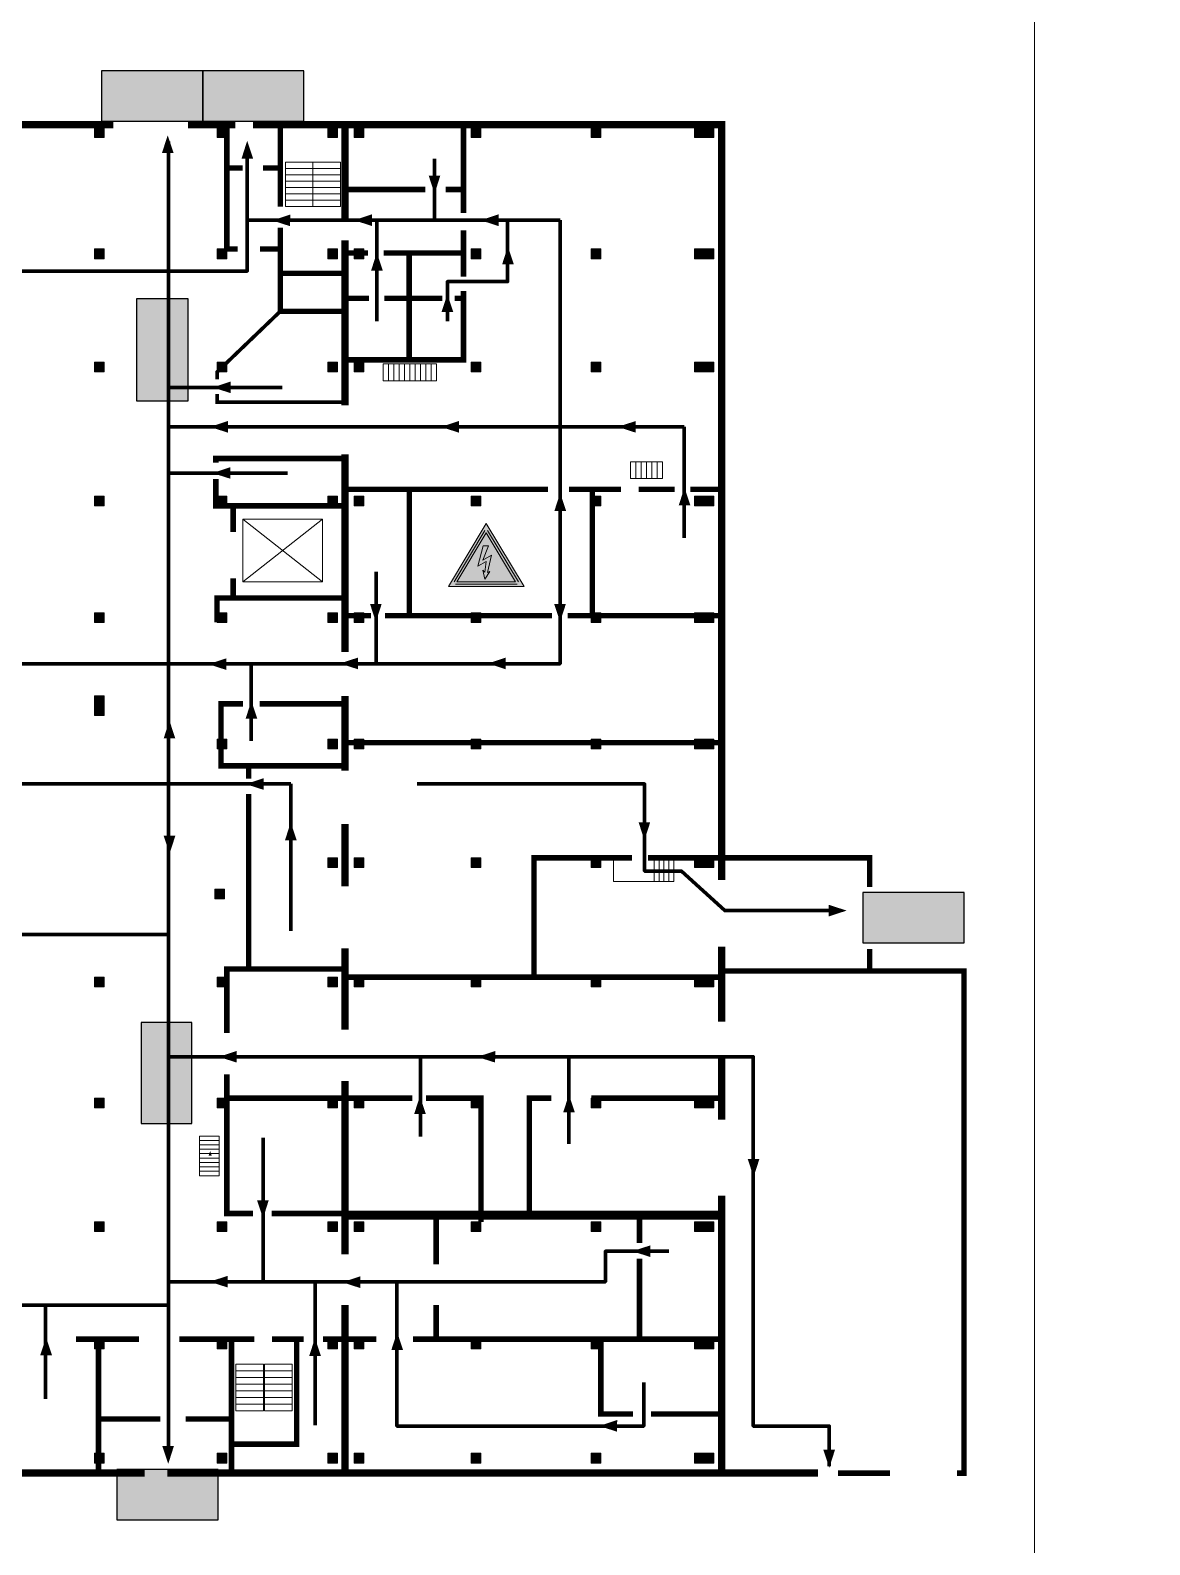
# Model space of a CAD drawing. Header units: millimetres. Extents: x 13810 to 67229, y 12374 to 21950.
# Drawn here: x 27149.5 to 27291.2, y 14671.3 to 14863 of the extents above; entities that cross this region are included whole.
import ezdxf

# ---------------------------------------------------------------- set-up
doc = ezdxf.new("R2010")
doc.units = ezdxf.units.MM
doc.layers.add('План_Штампы', color=7, linetype='Continuous')

# ---------------------------------------------------------------- blocks, each defined once
blk = doc.blocks.new('A$C7B4425F7')
at = {"true_color": 0xffffff}
blk.add_hatch(color=7, dxfattribs=at).paths.add_polyline_path([(0, 0), (-16, 0), (-16, -8), (0, -8)])
h = blk.add_hatch(color=126)
h.paths.add_polyline_path([(-0.2, -0.2), (-15.8, -0.2), (-15.8, -7.8), (-0.2, -7.8)])
h.paths.add_polyline_path([(-11.76, -2.03), (-11.76, -3.66), (-11.17, -3.66, -0.568275), (-11.17, -6.18), (-12.58, -6.18), (-12.58, -2.03)], flags=16)
h.paths.add_polyline_path([(-13.33, -4.12, -0.495768), (-13.59, -6.18), (-15.03, -6.18), (-15.03, -2.03), (-13.59, -2.03, -0.487973)], flags=16)
h.paths.add_polyline_path([(-10.25, -2.03), (-9.48, -2.03), (-9.48, -6.18), (-10.25, -6.18)], flags=16)
h.paths.add_polyline_path([(-13.84, -3.69), (-14.24, -3.69), (-14.24, -3.03), (-13.9, -3.03, -0.692621)], flags=0)
h.paths.add_polyline_path([(-9.15, -2.03), (-8.4, -2.03), (-8.04, -3.07), (-7.68, -2.03), (-6.93, -2.03), (-7.64, -4.1), (-6.93, -6.18), (-7.68, -6.18), (-8.04, -5.14), (-8.4, -6.18), (-9.15, -6.18), (-8.44, -4.1)], flags=16)
h.paths.add_polyline_path([(-11.76, -4.46), (-11.42, -4.46, -0.692621), (-11.36, -5.12), (-11.76, -5.12)], flags=0)
h.paths.add_polyline_path([(-13.9, -5.2), (-14.24, -5.2), (-14.24, -4.55), (-13.84, -4.55, -0.708038)], flags=0)
edge = h.paths.add_edge_path(flags=16)
edge.add_ellipse((-5.51, -4.08), major_axis=(0, 2.05), ratio=0.586184, start_angle=0, end_angle=360)
edge = h.paths.add_edge_path(flags=0)
edge.add_ellipse((-5.51, -4.08), major_axis=(0, 1.14), ratio=0.454828, start_angle=0, end_angle=360)
h.paths.add_polyline_path([(-4.13, -4.96, 0.377264), (-3.48, -4.52, 0.0555), (-3.16, -2.03), (-1.66, -2.03), (-1.66, -4.96), (-0.96, -4.96), (-0.96, -7.01), (-1.75, -7.01), (-1.75, -6.18), (-3.3, -6.18), (-3.3, -7.02), (-4.13, -7.02)], flags=16)
h.paths.add_polyline_path([(-2.73, -2.91), (-2.28, -2.91), (-2.28, -4.96), (-3.05, -4.96, 0.079136)], flags=0)
at = {"color": 126}
blk.add_lwpolyline([(-16, -8), (0, -8), (0, 0), (-16, 0)], close=True, dxfattribs=at)
blk = doc.blocks.new('A$C32E8229D')
at = {"true_color": 0xffffff}
blk.add_hatch(color=7, dxfattribs=at).paths.add_polyline_path([(0, 0), (0, -8), (16, -8), (16, 0)])
h = blk.add_hatch(color=126)
h.paths.add_polyline_path([(0.2, -0.2), (15.8, -0.2), (15.8, -7.8), (0.2, -7.8)])
h.paths.add_polyline_path([(13.49, -2.05), (12.08, -2.05), (11.37, -2.63, 0.162397), (11.29, -2.84), (11.29, -3.63), (10.35, -3.63), (10.35, -4.05), (11.68, -4.05), (11.68, -3.48), (12.26, -4.28), (11.29, -5.1), (11.29, -6.78), (11.85, -6.78), (11.85, -5.44), (12.8, -4.64), (12.8, -5.94), (14.46, -5.94), (14.46, -5.39), (13.45, -5.39), (13.45, -3.97), (12.46, -2.59), (13.15, -2.59), (13.69, -3.34), (14.18, -3)], flags=16)
h.paths.add_polyline_path([(10.74, -1.82, 1), (11.8, -1.82, 1)], flags=16)
h.paths.add_polyline_path([(9.39, -3.59), (5.99, -3.59), (6.56, -3.03), (5.91, -3.03), (5.1, -3.83), (5.91, -4.64), (6.56, -4.64), (5.99, -4.09), (9.39, -4.09)], flags=16)
h.paths.add_polyline_path([(4.29, -1.08), (1.72, -1.08), (1.72, -6.6), (4.29, -6.6)], flags=16)
at = {"color": 126}
blk.add_lwpolyline([(16, -8), (0, -8), (0, 0), (16, 0)], close=True, dxfattribs=at)
blk = doc.blocks.new('A$C3E6D3DDE')
at = {"lineweight": 5}
h = blk.add_hatch(color=40, dxfattribs=at)
h.paths.add_polyline_path([(24.1, 1.45), (16.46, -11.35), (31.74, -11.35)])
h.paths.add_polyline_path([(24.09, -0.46), (30.03, -10.41), (18.14, -10.41)], flags=16)
h.paths.add_polyline_path([(24.54, -3.08), (23.41, -6.02), (25.13, -5.01), (24.33, -8.5), (24.82, -8.27), (23.79, -9.86), (23.4, -8.04), (23.8, -8.43), (24.04, -6.29), (22.39, -7.25), (23.44, -3.08)], flags=0)
h = blk.add_hatch(color=256, dxfattribs=at)
h.paths.add_polyline_path([(24.37, 0.03, 0.567511), (23.82, 0.03), (17.59, -10.4, 0.582454), (17.86, -10.88), (30.32, -10.88, 0.582149), (30.6, -10.4)])
h.paths.add_polyline_path([(24.09, -0.46), (18.14, -10.41), (30.03, -10.41)], flags=16)
h.paths.add_polyline_path([(24.54, -3.08), (23.41, -6.02), (25.13, -5.01), (24.33, -8.5), (24.82, -8.27), (23.79, -9.86), (23.4, -8.04), (23.8, -8.43), (24.04, -6.29), (22.39, -7.25), (23.44, -3.08)], flags=0)
h = blk.add_hatch(color=40, dxfattribs=at)
h.paths.add_polyline_path([(24.09, -0.46), (18.14, -10.41), (30.03, -10.41)])
h.paths.add_polyline_path([(24.82, -8.27), (23.79, -9.86), (23.4, -8.04), (23.8, -8.43), (24.04, -6.29), (22.39, -7.25), (23.44, -3.08), (24.54, -3.08), (23.41, -6.02), (25.13, -5.01), (24.33, -8.5)], flags=16)
at = {"color": 40, "lineweight": 5}
for p, q in [((16.46, -11.35), (24.1, 1.45)), ((24.1, 1.45), (31.74, -11.35))]:
    blk.add_line(p, q, dxfattribs=at)
at = {"lineweight": 5}
for p, q in [((17.59, -10.4), (23.82, 0.03)), ((24.37, 0.03), (30.6, -10.4)), ((18.14, -10.41), (24.09, -0.46)), ((24.09, -0.46), (30.03, -10.41)), ((23.44, -3.08), (22.39, -7.25)), ((23.41, -6.02), (24.54, -3.08)), ((25.13, -5.01), (23.41, -6.02)), ((24.54, -3.08), (23.44, -3.08)), ((24.33, -8.5), (25.13, -5.01)), ((22.39, -7.25), (24.04, -6.29)), ((23.8, -8.43), (23.4, -8.04)), ((23.4, -8.04), (23.79, -9.86)), ((23.79, -9.86), (24.82, -8.27)), ((24.04, -6.29), (23.8, -8.43)), ((24.82, -8.27), (24.33, -8.5)), ((17.86, -10.88), (30.32, -10.88)), ((18.14, -10.41), (30.03, -10.41))]:
    blk.add_line(p, q, dxfattribs=at)
at = {"color": 50, "lineweight": 5}
blk.add_line((31.74, -11.35), (16.46, -11.35), dxfattribs=at)

msp = doc.modelspace()

# ---------------------------------------------------------------- hatches: boundary and pattern name
at = {"lineweight": 0}
h = msp.add_hatch(color=256, dxfattribs=at)
h.dxf.hatch_style = 1
h.paths.add_polyline_path([(27158.88, 14849.43), (27158.88, 14850.66), (27157.66, 14850.66), (27157.66, 14849.43)])
h = msp.add_hatch(color=256, dxfattribs=at)
h.dxf.hatch_style = 1
h.paths.add_polyline_path([(27174.39, 14849.43), (27174.39, 14850.66), (27173.16, 14850.66), (27173.16, 14849.43)])
h = msp.add_hatch(color=256, dxfattribs=at)
h.dxf.hatch_style = 1
h.paths.add_polyline_path([(27188.4, 14849.43), (27188.4, 14850.66), (27187.18, 14850.66), (27187.18, 14849.43)])
h = msp.add_hatch(color=256, dxfattribs=at)
h.dxf.hatch_style = 1
h.paths.add_polyline_path([(27191.73, 14849.43), (27191.73, 14850.66), (27190.51, 14850.66), (27190.51, 14849.43)])
h = msp.add_hatch(color=256, dxfattribs=at)
h.dxf.hatch_style = 1
h.paths.add_polyline_path([(27206.54, 14849.43), (27206.54, 14850.66), (27205.32, 14850.66), (27205.32, 14849.43)])
h = msp.add_hatch(color=256, dxfattribs=at)
h.dxf.hatch_style = 1
h.paths.add_polyline_path([(27221.72, 14849.43), (27221.72, 14850.66), (27220.5, 14850.66), (27220.5, 14849.43)])
h = msp.add_hatch(color=256, dxfattribs=at)
h.dxf.hatch_style = 1
h.paths.add_polyline_path([(27234.79, 14849.43), (27234.79, 14850.66), (27233.57, 14850.66), (27233.57, 14849.43)])
h = msp.add_hatch(color=256, dxfattribs=at)
h.dxf.hatch_style = 1
h.paths.add_polyline_path([(27236.01, 14849.43), (27236.01, 14850.66), (27234.79, 14850.66), (27234.79, 14849.43)])
h = msp.add_hatch(color=256, dxfattribs=at)
h.dxf.hatch_style = 1
h.paths.add_polyline_path([(27158.88, 14834.1), (27158.88, 14835.33), (27157.66, 14835.33), (27157.66, 14834.1)])
h = msp.add_hatch(color=256, dxfattribs=at)
h.dxf.hatch_style = 1
h.paths.add_polyline_path([(27174.39, 14834.1), (27174.39, 14835.33), (27173.16, 14835.33), (27173.16, 14834.1)])
h = msp.add_hatch(color=256, dxfattribs=at)
h.dxf.hatch_style = 1
h.paths.add_polyline_path([(27188.4, 14834.1), (27188.4, 14835.33), (27187.18, 14835.33), (27187.18, 14834.1)])
h = msp.add_hatch(color=256, dxfattribs=at)
h.dxf.hatch_style = 1
h.paths.add_polyline_path([(27191.73, 14834.1), (27191.73, 14835.33), (27190.51, 14835.33), (27190.51, 14834.1)])
h = msp.add_hatch(color=256, dxfattribs=at)
h.dxf.hatch_style = 1
h.paths.add_polyline_path([(27206.54, 14834.1), (27206.54, 14835.33), (27205.32, 14835.33), (27205.32, 14834.1)])
h = msp.add_hatch(color=256, dxfattribs=at)
h.dxf.hatch_style = 1
h.paths.add_polyline_path([(27221.72, 14834.1), (27221.72, 14835.33), (27220.5, 14835.33), (27220.5, 14834.1)])
h = msp.add_hatch(color=256, dxfattribs=at)
h.dxf.hatch_style = 1
h.paths.add_polyline_path([(27234.79, 14834.1), (27234.79, 14835.33), (27233.57, 14835.33), (27233.57, 14834.1)])
h = msp.add_hatch(color=256, dxfattribs=at)
h.dxf.hatch_style = 1
h.paths.add_polyline_path([(27236.01, 14834.1), (27236.01, 14835.33), (27234.79, 14835.33), (27234.79, 14834.1)])
h = msp.add_hatch(color=256, dxfattribs=at)
h.dxf.hatch_style = 1
h.paths.add_polyline_path([(27158.88, 14819.76), (27158.88, 14820.99), (27157.66, 14820.99), (27157.66, 14819.76)])
h = msp.add_hatch(color=256, dxfattribs=at)
h.dxf.hatch_style = 1
h.paths.add_polyline_path([(27174.39, 14819.76), (27174.39, 14820.99), (27173.16, 14820.99), (27173.16, 14819.76)])
h = msp.add_hatch(color=256, dxfattribs=at)
h.dxf.hatch_style = 1
h.paths.add_polyline_path([(27188.4, 14819.76), (27188.4, 14820.99), (27187.18, 14820.99), (27187.18, 14819.76)])
h = msp.add_hatch(color=256, dxfattribs=at)
h.dxf.hatch_style = 1
h.paths.add_polyline_path([(27191.73, 14819.76), (27191.73, 14820.99), (27190.51, 14820.99), (27190.51, 14819.76)])
h = msp.add_hatch(color=256, dxfattribs=at)
h.dxf.hatch_style = 1
h.paths.add_polyline_path([(27206.54, 14819.76), (27206.54, 14820.99), (27205.32, 14820.99), (27205.32, 14819.76)])
h = msp.add_hatch(color=256, dxfattribs=at)
h.dxf.hatch_style = 1
h.paths.add_polyline_path([(27221.72, 14819.76), (27221.72, 14820.99), (27220.5, 14820.99), (27220.5, 14819.76)])
h = msp.add_hatch(color=256, dxfattribs=at)
h.dxf.hatch_style = 1
h.paths.add_polyline_path([(27234.79, 14819.76), (27234.79, 14820.99), (27233.57, 14820.99), (27233.57, 14819.76)])
h = msp.add_hatch(color=256, dxfattribs=at)
h.dxf.hatch_style = 1
h.paths.add_polyline_path([(27236.01, 14819.76), (27236.01, 14820.99), (27234.79, 14820.99), (27234.79, 14819.76)])
h = msp.add_hatch(color=256, dxfattribs=at)
h.dxf.hatch_style = 1
h.paths.add_polyline_path([(27158.88, 14802.81), (27158.88, 14804.05), (27157.66, 14804.05), (27157.66, 14802.81)])
h = msp.add_hatch(color=256, dxfattribs=at)
h.dxf.hatch_style = 1
h.paths.add_polyline_path([(27174.39, 14802.81), (27174.39, 14804.05), (27173.16, 14804.05), (27173.16, 14802.81)])
h = msp.add_hatch(color=256, dxfattribs=at)
h.dxf.hatch_style = 1
h.paths.add_polyline_path([(27188.4, 14802.81), (27188.4, 14804.05), (27187.18, 14804.05), (27187.18, 14802.81)])
h = msp.add_hatch(color=256, dxfattribs=at)
h.dxf.hatch_style = 1
h.paths.add_polyline_path([(27191.73, 14802.81), (27191.73, 14804.05), (27190.51, 14804.05), (27190.51, 14802.81)])
h = msp.add_hatch(color=256, dxfattribs=at)
h.dxf.hatch_style = 1
h.paths.add_polyline_path([(27206.54, 14802.81), (27206.54, 14804.05), (27205.32, 14804.05), (27205.32, 14802.81)])
h = msp.add_hatch(color=256, dxfattribs=at)
h.dxf.hatch_style = 1
h.paths.add_polyline_path([(27221.72, 14802.81), (27221.72, 14804.05), (27220.5, 14804.05), (27220.5, 14802.81)])
h = msp.add_hatch(color=256, dxfattribs=at)
h.dxf.hatch_style = 1
h.paths.add_polyline_path([(27234.79, 14802.81), (27234.79, 14804.05), (27233.57, 14804.05), (27233.57, 14802.81)])
h = msp.add_hatch(color=256, dxfattribs=at)
h.dxf.hatch_style = 1
h.paths.add_polyline_path([(27236.01, 14802.81), (27236.01, 14804.05), (27234.79, 14804.05), (27234.79, 14802.81)])
h = msp.add_hatch(color=256, dxfattribs=at)
h.dxf.hatch_style = 1
h.paths.add_polyline_path([(27158.88, 14788.06), (27158.88, 14789.29), (27157.66, 14789.29), (27157.66, 14788.06)])
h = msp.add_hatch(color=256, dxfattribs=at)
h.dxf.hatch_style = 1
h.paths.add_polyline_path([(27174.39, 14788.06), (27174.39, 14789.29), (27173.16, 14789.29), (27173.16, 14788.06)])
h = msp.add_hatch(color=256, dxfattribs=at)
h.dxf.hatch_style = 1
h.paths.add_polyline_path([(27188.4, 14788.06), (27188.4, 14789.29), (27187.18, 14789.29), (27187.18, 14788.06)])
h = msp.add_hatch(color=256, dxfattribs=at)
h.dxf.hatch_style = 1
h.paths.add_polyline_path([(27191.73, 14788.06), (27191.73, 14789.29), (27190.51, 14789.29), (27190.51, 14788.06)])
h = msp.add_hatch(color=256, dxfattribs=at)
h.dxf.hatch_style = 1
h.paths.add_polyline_path([(27206.54, 14788.06), (27206.54, 14789.29), (27205.32, 14789.29), (27205.32, 14788.06)])
h = msp.add_hatch(color=256, dxfattribs=at)
h.dxf.hatch_style = 1
h.paths.add_polyline_path([(27221.72, 14788.06), (27221.72, 14789.29), (27220.5, 14789.29), (27220.5, 14788.06)])
h = msp.add_hatch(color=256, dxfattribs=at)
h.dxf.hatch_style = 1
h.paths.add_polyline_path([(27234.79, 14788.06), (27234.79, 14789.29), (27233.57, 14789.29), (27233.57, 14788.06)])
h = msp.add_hatch(color=256, dxfattribs=at)
h.dxf.hatch_style = 1
h.paths.add_polyline_path([(27236.01, 14788.06), (27236.01, 14789.29), (27234.79, 14789.29), (27234.79, 14788.06)])
h = msp.add_hatch(color=256, dxfattribs=at)
h.dxf.hatch_style = 1
h.paths.add_polyline_path([(27158.88, 14777.52), (27158.88, 14778.75), (27157.66, 14778.75), (27157.66, 14777.52)])
h = msp.add_hatch(color=256, dxfattribs=at)
h.dxf.hatch_style = 1
h.paths.add_polyline_path([(27158.88, 14776.28), (27158.88, 14777.52), (27157.66, 14777.52), (27157.66, 14776.28)])
h = msp.add_hatch(color=256, dxfattribs=at)
h.dxf.hatch_style = 1
h.paths.add_polyline_path([(27174.39, 14772.06), (27174.39, 14773.29), (27173.16, 14773.29), (27173.16, 14772.06)])
h = msp.add_hatch(color=256, dxfattribs=at)
h.dxf.hatch_style = 1
h.paths.add_polyline_path([(27188.4, 14772.06), (27188.4, 14773.29), (27187.18, 14773.29), (27187.18, 14772.06)])
h = msp.add_hatch(color=256, dxfattribs=at)
h.dxf.hatch_style = 1
h.paths.add_polyline_path([(27191.73, 14772.06), (27191.73, 14773.29), (27190.51, 14773.29), (27190.51, 14772.06)])
h = msp.add_hatch(color=256, dxfattribs=at)
h.dxf.hatch_style = 1
h.paths.add_polyline_path([(27206.54, 14772.06), (27206.54, 14773.29), (27205.32, 14773.29), (27205.32, 14772.06)])
h = msp.add_hatch(color=256, dxfattribs=at)
h.dxf.hatch_style = 1
h.paths.add_polyline_path([(27221.72, 14772.06), (27221.72, 14773.29), (27220.5, 14773.29), (27220.5, 14772.06)])
h = msp.add_hatch(color=256, dxfattribs=at)
h.dxf.hatch_style = 1
h.paths.add_polyline_path([(27234.79, 14772.06), (27234.79, 14773.29), (27233.57, 14773.29), (27233.57, 14772.06)])
h = msp.add_hatch(color=256, dxfattribs=at)
h.dxf.hatch_style = 1
h.paths.add_polyline_path([(27236.01, 14772.06), (27236.01, 14773.29), (27234.79, 14773.29), (27234.79, 14772.06)])
h = msp.add_hatch(color=256, dxfattribs=at)
h.dxf.hatch_style = 1
h.paths.add_polyline_path([(27188.4, 14757.02), (27188.4, 14758.25), (27187.18, 14758.25), (27187.18, 14757.02)])
h = msp.add_hatch(color=256, dxfattribs=at)
h.dxf.hatch_style = 1
h.paths.add_polyline_path([(27191.73, 14757.02), (27191.73, 14758.25), (27190.51, 14758.25), (27190.51, 14757.02)])
h = msp.add_hatch(color=256, dxfattribs=at)
h.dxf.hatch_style = 1
h.paths.add_polyline_path([(27206.54, 14757.02), (27206.54, 14758.25), (27205.32, 14758.25), (27205.32, 14757.02)])
h = msp.add_hatch(color=256, dxfattribs=at)
h.dxf.hatch_style = 1
h.paths.add_polyline_path([(27221.72, 14757.02), (27221.72, 14758.25), (27220.5, 14758.25), (27220.5, 14757.02)])
h = msp.add_hatch(color=256, dxfattribs=at)
h.dxf.hatch_style = 1
h.paths.add_polyline_path([(27234.79, 14757.02), (27234.79, 14758.25), (27233.57, 14758.25), (27233.57, 14757.02)])
h = msp.add_hatch(color=256, dxfattribs=at)
h.dxf.hatch_style = 1
h.paths.add_polyline_path([(27236.01, 14757.02), (27236.01, 14758.25), (27234.79, 14758.25), (27234.79, 14757.02)])
h = msp.add_hatch(color=256, dxfattribs=at)
h.dxf.hatch_style = 1
h.paths.add_polyline_path([(27174.09, 14753.07), (27174.09, 14754.3), (27172.86, 14754.3), (27172.86, 14753.07)])
h = msp.add_hatch(color=256, dxfattribs=at)
h.dxf.hatch_style = 1
h.paths.add_polyline_path([(27158.88, 14741.93), (27158.88, 14743.16), (27157.66, 14743.16), (27157.66, 14741.93)])
h = msp.add_hatch(color=256, dxfattribs=at)
h.dxf.hatch_style = 1
h.paths.add_polyline_path([(27174.39, 14741.93), (27174.39, 14743.16), (27173.16, 14743.16), (27173.16, 14741.93)])
h = msp.add_hatch(color=256, dxfattribs=at)
h.dxf.hatch_style = 1
h.paths.add_polyline_path([(27188.4, 14741.93), (27188.4, 14743.16), (27187.18, 14743.16), (27187.18, 14741.93)])
h = msp.add_hatch(color=256, dxfattribs=at)
h.dxf.hatch_style = 1
h.paths.add_polyline_path([(27191.73, 14741.93), (27191.73, 14743.16), (27190.51, 14743.16), (27190.51, 14741.93)])
h = msp.add_hatch(color=256, dxfattribs=at)
h.dxf.hatch_style = 1
h.paths.add_polyline_path([(27206.54, 14741.93), (27206.54, 14743.16), (27205.32, 14743.16), (27205.32, 14741.93)])
h = msp.add_hatch(color=256, dxfattribs=at)
h.dxf.hatch_style = 1
h.paths.add_polyline_path([(27221.72, 14741.93), (27221.72, 14743.16), (27220.5, 14743.16), (27220.5, 14741.93)])
h = msp.add_hatch(color=256, dxfattribs=at)
h.dxf.hatch_style = 1
h.paths.add_polyline_path([(27234.79, 14741.93), (27234.79, 14743.16), (27233.57, 14743.16), (27233.57, 14741.93)])
h = msp.add_hatch(color=256, dxfattribs=at)
h.dxf.hatch_style = 1
h.paths.add_polyline_path([(27236.01, 14741.93), (27236.01, 14743.16), (27234.79, 14743.16), (27234.79, 14741.93)])
h = msp.add_hatch(color=256, dxfattribs=at)
h.dxf.hatch_style = 1
h.paths.add_polyline_path([(27158.88, 14726.61), (27158.88, 14727.84), (27157.66, 14727.84), (27157.66, 14726.61)])
h = msp.add_hatch(color=256, dxfattribs=at)
h.dxf.hatch_style = 1
h.paths.add_polyline_path([(27174.39, 14726.61), (27174.39, 14727.84), (27173.16, 14727.84), (27173.16, 14726.61)])
h = msp.add_hatch(color=256, dxfattribs=at)
h.dxf.hatch_style = 1
h.paths.add_polyline_path([(27188.4, 14726.61), (27188.4, 14727.84), (27187.18, 14727.84), (27187.18, 14726.61)])
h = msp.add_hatch(color=256, dxfattribs=at)
h.dxf.hatch_style = 1
h.paths.add_polyline_path([(27191.73, 14726.61), (27191.73, 14727.84), (27190.51, 14727.84), (27190.51, 14726.61)])
h = msp.add_hatch(color=256, dxfattribs=at)
h.dxf.hatch_style = 1
h.paths.add_polyline_path([(27206.54, 14726.61), (27206.54, 14727.84), (27205.32, 14727.84), (27205.32, 14726.61)])
h = msp.add_hatch(color=256, dxfattribs=at)
h.dxf.hatch_style = 1
h.paths.add_polyline_path([(27221.72, 14726.61), (27221.72, 14727.84), (27220.5, 14727.84), (27220.5, 14726.61)])
h = msp.add_hatch(color=256, dxfattribs=at)
h.dxf.hatch_style = 1
h.paths.add_polyline_path([(27234.79, 14726.61), (27234.79, 14727.84), (27233.57, 14727.84), (27233.57, 14726.61)])
h = msp.add_hatch(color=256, dxfattribs=at)
h.dxf.hatch_style = 1
h.paths.add_polyline_path([(27236.01, 14726.61), (27236.01, 14727.84), (27234.79, 14727.84), (27234.79, 14726.61)])
h = msp.add_hatch(color=256, dxfattribs=at)
h.dxf.hatch_style = 1
h.paths.add_polyline_path([(27158.88, 14710.94), (27158.88, 14712.17), (27157.66, 14712.17), (27157.66, 14710.94)])
h = msp.add_hatch(color=256, dxfattribs=at)
h.dxf.hatch_style = 1
h.paths.add_polyline_path([(27174.39, 14710.94), (27174.39, 14712.17), (27173.16, 14712.17), (27173.16, 14710.94)])
h = msp.add_hatch(color=256, dxfattribs=at)
h.dxf.hatch_style = 1
h.paths.add_polyline_path([(27188.4, 14710.94), (27188.4, 14712.17), (27187.18, 14712.17), (27187.18, 14710.94)])
h = msp.add_hatch(color=256, dxfattribs=at)
h.dxf.hatch_style = 1
h.paths.add_polyline_path([(27191.73, 14710.94), (27191.73, 14712.17), (27190.51, 14712.17), (27190.51, 14710.94)])
h = msp.add_hatch(color=256, dxfattribs=at)
h.dxf.hatch_style = 1
h.paths.add_polyline_path([(27206.54, 14710.94), (27206.54, 14712.17), (27205.32, 14712.17), (27205.32, 14710.94)])
h = msp.add_hatch(color=256, dxfattribs=at)
h.dxf.hatch_style = 1
h.paths.add_polyline_path([(27221.72, 14710.94), (27221.72, 14712.17), (27220.5, 14712.17), (27220.5, 14710.94)])
h = msp.add_hatch(color=256, dxfattribs=at)
h.dxf.hatch_style = 1
h.paths.add_polyline_path([(27234.79, 14710.94), (27234.79, 14712.17), (27233.57, 14712.17), (27233.57, 14710.94)])
h = msp.add_hatch(color=256, dxfattribs=at)
h.dxf.hatch_style = 1
h.paths.add_polyline_path([(27236.01, 14710.94), (27236.01, 14712.17), (27234.79, 14712.17), (27234.79, 14710.94)])
h = msp.add_hatch(color=256, dxfattribs=at)
h.dxf.hatch_style = 1
h.paths.add_polyline_path([(27158.88, 14696.1), (27158.88, 14697.33), (27157.66, 14697.33), (27157.66, 14696.1)])
h = msp.add_hatch(color=256, dxfattribs=at)
h.dxf.hatch_style = 1
h.paths.add_polyline_path([(27174.39, 14696.1), (27174.39, 14697.33), (27173.16, 14697.33), (27173.16, 14696.1)])
h = msp.add_hatch(color=256, dxfattribs=at)
h.dxf.hatch_style = 1
h.paths.add_polyline_path([(27188.4, 14696.1), (27188.4, 14697.33), (27187.18, 14697.33), (27187.18, 14696.1)])
h = msp.add_hatch(color=256, dxfattribs=at)
h.dxf.hatch_style = 1
h.paths.add_polyline_path([(27191.73, 14696.1), (27191.73, 14697.33), (27190.51, 14697.33), (27190.51, 14696.1)])
h = msp.add_hatch(color=256, dxfattribs=at)
h.dxf.hatch_style = 1
h.paths.add_polyline_path([(27206.54, 14696.1), (27206.54, 14697.33), (27205.32, 14697.33), (27205.32, 14696.1)])
h = msp.add_hatch(color=256, dxfattribs=at)
h.dxf.hatch_style = 1
h.paths.add_polyline_path([(27221.72, 14696.1), (27221.72, 14697.33), (27220.5, 14697.33), (27220.5, 14696.1)])
h = msp.add_hatch(color=256, dxfattribs=at)
h.dxf.hatch_style = 1
h.paths.add_polyline_path([(27234.79, 14696.1), (27234.79, 14697.33), (27233.57, 14697.33), (27233.57, 14696.1)])
h = msp.add_hatch(color=256, dxfattribs=at)
h.dxf.hatch_style = 1
h.paths.add_polyline_path([(27236.01, 14696.1), (27236.01, 14697.33), (27234.79, 14697.33), (27234.79, 14696.1)])
h = msp.add_hatch(color=256, dxfattribs=at)
h.dxf.hatch_style = 1
h.paths.add_polyline_path([(27158.88, 14681.65), (27158.88, 14682.88), (27157.66, 14682.88), (27157.66, 14681.65)])
h = msp.add_hatch(color=256, dxfattribs=at)
h.dxf.hatch_style = 1
h.paths.add_polyline_path([(27174.39, 14681.65), (27174.39, 14682.88), (27173.16, 14682.88), (27173.16, 14681.65)])
h = msp.add_hatch(color=256, dxfattribs=at)
h.dxf.hatch_style = 1
h.paths.add_polyline_path([(27188.4, 14681.65), (27188.4, 14682.88), (27187.18, 14682.88), (27187.18, 14681.65)])
h = msp.add_hatch(color=256, dxfattribs=at)
h.dxf.hatch_style = 1
h.paths.add_polyline_path([(27191.73, 14681.65), (27191.73, 14682.88), (27190.51, 14682.88), (27190.51, 14681.65)])
h = msp.add_hatch(color=256, dxfattribs=at)
h.dxf.hatch_style = 1
h.paths.add_polyline_path([(27206.54, 14681.65), (27206.54, 14682.88), (27205.32, 14682.88), (27205.32, 14681.65)])
h = msp.add_hatch(color=256, dxfattribs=at)
h.dxf.hatch_style = 1
h.paths.add_polyline_path([(27221.72, 14681.65), (27221.72, 14682.88), (27220.5, 14682.88), (27220.5, 14681.65)])
h = msp.add_hatch(color=256, dxfattribs=at)
h.dxf.hatch_style = 1
h.paths.add_polyline_path([(27234.79, 14681.65), (27234.79, 14682.88), (27233.57, 14682.88), (27233.57, 14681.65)])
h = msp.add_hatch(color=256, dxfattribs=at)
h.dxf.hatch_style = 1
h.paths.add_polyline_path([(27236.01, 14681.65), (27236.01, 14682.88), (27234.79, 14682.88), (27234.79, 14681.65)])

# ---------------------------------------------------------------- linework, layer by layer
at = {"color": 126, "lineweight": 0, "true_color": 0x008754}
for points in [[(26676.58, 14942.45), (27276.58, 14942.45), (27276.58, 14547.45), (26676.58, 14547.45)], [(27276.58, 14942.45), (27876.58, 14942.45), (27876.58, 14547.45), (27276.58, 14547.45)]]:
    msp.add_lwpolyline(points, close=True, dxfattribs=at)
at = {"lineweight": 0}
for points, const_width in [([(26878.26, 14851.06), (27160.05, 14851.06)], 0.924), ([(27169.46, 14851.06), (27175.48, 14851.06)], 0.924), ([(27177.69, 14851.06), (27236.99, 14851.06), (27236.99, 14755.47)], 0.924), ([(27181.16, 14840.69), (27181.16, 14851.01), (27181.16, 14845.58), (27178.97, 14845.58)], 0.693), ([(27189.35, 14850.95), (27189.35, 14839.17)], 0.924), ([(27174.39, 14850.66), (27174.39, 14835.33), (27175.77, 14835.33)], 0.693), ([(27204.33, 14850.92), (27204.33, 14839.87)], 0.693), ([(27174.39, 14845.58), (27176.4, 14845.58)], 0.693), ([(27199.49, 14842.85), (27189.69, 14842.85)], 0.693), ([(27204.33, 14842.85), (27202.06, 14842.85)], 0.693), ([(27178.57, 14835.33), (27181.16, 14835.33), (27181.16, 14838.01)], 0.693), ([(27204.33, 14837.67), (27204.33, 14831.84)], 0.693), ([(27189.35, 14836.43), (27189.35, 14815.55)], 0.924), ([(27181.16, 14835.33), (27181.16, 14827.44), (27189.44, 14827.44)], 0.693), ([(27192.26, 14834.82), (27189.57, 14834.82)], 0.693), ([(27204.33, 14830.01), (27204.33, 14821.29), (27189.73, 14821.29), (27197.47, 14821.29), (27197.47, 14834.82), (27194.25, 14834.82)], 0.693), ([(27204.33, 14834.82), (27197.47, 14834.82)], 0.693), ([(27181.16, 14832.24), (27189.44, 14832.24)], 0.693), ([(27189.57, 14829.07), (27192.37, 14829.07)], 0.693), ([(27194.33, 14829.07), (27201.65, 14829.07)], 0.693), ([(27204.33, 14829.07), (27203.23, 14829.07)], 0.693), ([(27181.16, 14827.44), (27173.16, 14819.76), (27173.16, 14818.82)], 0.462), ([(27173.16, 14816.96), (27173.16, 14815.94), (27189.24, 14815.94)], 0.462), ([(27189.35, 14809.34), (27189.35, 14784.3)], 0.924), ([(27189.32, 14808.81), (27173.01, 14808.81), (27173.01, 14808.3)], 0.693), ([(27173.01, 14806.21), (27173.01, 14802.81), (27189.49, 14802.81), (27175.2, 14802.81), (27175.2, 14799.49)], 0.693), ([(27189.47, 14804.9), (27215.03, 14804.9)], 0.693), ([(27197.48, 14788.9), (27197.48, 14804.9)], 0.693), ([(27217.69, 14804.9), (27224.25, 14804.9)], 0.693), ([(27220.63, 14804.9), (27220.63, 14788.9)], 0.693), ([(27226.51, 14804.9), (27231.06, 14804.9)], 0.693), ([(27233.05, 14804.9), (27237.07, 14804.9)], 0.693), ([(27175.2, 14793.64), (27175.2, 14791.16), (27173.16, 14791.16), (27173.16, 14788.06)], 0.693), ([(27175.2, 14791.16), (27189.26, 14791.16)], 0.693), ([(27189.49, 14788.9), (27192.63, 14788.9)], 0.693), ([(27194.41, 14788.9), (27215.52, 14788.9)], 0.693), ([(27217.51, 14788.9), (27237.03, 14788.9)], 0.693), ([(27189.35, 14778.73), (27189.35, 14769.31)], 0.924), ([(27176.45, 14777.75), (27173.65, 14777.75), (27173.65, 14769.91), (27189.79, 14769.91)], 0.693), ([(27178.55, 14777.75), (27189.07, 14777.75)], 0.693), ([(27189.54, 14772.84), (27237.02, 14772.84)], 0.693), ([(27177.16, 14769.91), (27177.16, 14768.26)], 0.693), ([(27177.16, 14766.34), (27177.16, 14744.19), (27189.4, 14744.19), (27174.39, 14744.19), (27174.39, 14736.07)], 0.693), ([(27189.35, 14762.55), (27189.35, 14754.63)], 0.924), ([(27225.64, 14758.25), (27213.25, 14758.25), (27213.25, 14743.16)], 0.693), ([(27236.99, 14758.25), (27227.66, 14758.25)], 0.693), ([(27236.01, 14758.25), (27255.73, 14758.25), (27255.73, 14754.58)], 0.693), ([(27189.35, 14746.8), (27189.35, 14736.52)], 0.924), ([(27236.99, 14747.02), (27236.99, 14737.52)], 0.924), ([(27255.73, 14746.7), (27255.73, 14743.92), (27237.18, 14743.92), (27267.67, 14743.92), (27267.67, 14680.37), (27266.77, 14680.37)], 0.693), ([(27189.35, 14743.16), (27237.06, 14743.16)], 0.693), ([(27236.99, 14732.94), (27236.99, 14725.1)], 0.924), ([(27174.39, 14730.85), (27174.39, 14713.24), (27177.72, 14713.24)], 0.693), ([(27189.35, 14730.01), (27189.35, 14708.06)], 0.924), ([(27174.39, 14727.84), (27197.88, 14727.84)], 0.693), ([(27199.58, 14727.84), (27206.54, 14727.84), (27206.54, 14712.17)], 0.693), ([(27215.44, 14727.84), (27212.67, 14727.84), (27212.67, 14713.04)], 0.693), ([(27220.5, 14727.84), (27236.74, 14727.84)], 0.693), ([(27236.99, 14715.51), (27236.99, 14680.37), (27249.19, 14680.37), (27166.87, 14680.37)], 0.924), ([(27180.06, 14713.24), (27236.76, 14713.24)], 0.693), ([(27189.35, 14712.82), (27236.88, 14712.82)], 0.693), ([(27200.88, 14706.8), (27200.88, 14712.92)], 0.693), ([(27226.61, 14709.5), (27226.61, 14712.75)], 0.693), ([(27226.61, 14697.33), (27226.61, 14707.52)], 0.693), ([(27189.35, 14701.66), (27189.35, 14680.29)], 0.924), ([(27200.88, 14697.33), (27200.88, 14701.64)], 0.693), ([(27155.29, 14697.33), (27163.29, 14697.33)], 0.693), ([(27158.16, 14697.33), (27158.16, 14680.29)], 0.693), ([(27168.37, 14697.33), (27177.89, 14697.33)], 0.693), ([(27169.19, 14687.21), (27174.98, 14687.21), (27174.98, 14697.33), (27174.98, 14680.24), (27174.98, 14684.03), (27183.22, 14684.03), (27183.22, 14697.33)], 0.693), ([(27180.11, 14697.33), (27184.11, 14697.33)], 0.693), ([(27186.58, 14697.33), (27189.19, 14697.33)], 0.693), ([(27189.19, 14697.33), (27193.3, 14697.33)], 0.693), ([(27197.94, 14697.33), (27236.96, 14697.33)], 0.693), ([(27221.72, 14697.33), (27221.72, 14687.86), (27225.8, 14687.86)], 0.693), ([(27158.16, 14687.21), (27165.96, 14687.21)], 0.693), ([(27228.06, 14687.86), (27236.99, 14687.86)], 0.693), ([(27164.01, 14680.37), (26978.28, 14680.37)], 0.924), ([(27258.29, 14680.37), (27251.71, 14680.37)], 0.693)]:
    msp.add_lwpolyline(points, dxfattribs=dict(at, const_width=const_width))
for points in [[(27157.66, 14850.66), (27158.88, 14850.66), (27158.88, 14849.43), (27157.66, 14849.43)], [(27173.16, 14850.66), (27174.39, 14850.66), (27174.39, 14849.43), (27173.16, 14849.43)], [(27187.18, 14850.66), (27188.4, 14850.66), (27188.4, 14849.43), (27187.18, 14849.43)], [(27190.51, 14850.66), (27191.73, 14850.66), (27191.73, 14849.43), (27190.51, 14849.43)], [(27205.32, 14850.66), (27206.54, 14850.66), (27206.54, 14849.43), (27205.32, 14849.43)], [(27220.5, 14850.66), (27221.72, 14850.66), (27221.72, 14849.43), (27220.5, 14849.43)], [(27233.57, 14850.66), (27234.79, 14850.66), (27234.79, 14849.43), (27233.57, 14849.43)], [(27234.79, 14850.66), (27236.01, 14850.66), (27236.01, 14849.43), (27234.79, 14849.43)], [(27181.81, 14845.51), (27185.29, 14845.51), (27185.29, 14846.31), (27181.81, 14846.31)], [(27185.29, 14845.51), (27188.77, 14845.51), (27188.77, 14846.31), (27185.29, 14846.31)], [(27181.81, 14844.7), (27185.29, 14844.7), (27185.29, 14845.51), (27181.81, 14845.51)], [(27181.81, 14843.9), (27185.29, 14843.9), (27185.29, 14844.7), (27181.81, 14844.7)], [(27181.81, 14843.1), (27185.29, 14843.1), (27185.29, 14843.9), (27181.81, 14843.9)], [(27185.29, 14844.7), (27188.77, 14844.7), (27188.77, 14845.51), (27185.29, 14845.51)], [(27185.29, 14843.9), (27188.77, 14843.9), (27188.77, 14844.7), (27185.29, 14844.7)], [(27185.29, 14843.1), (27188.77, 14843.1), (27188.77, 14843.9), (27185.29, 14843.9)], [(27181.81, 14842.29), (27185.29, 14842.29), (27185.29, 14843.1), (27181.81, 14843.1)], [(27181.81, 14841.49), (27185.29, 14841.49), (27185.29, 14842.29), (27181.81, 14842.29)], [(27185.29, 14842.29), (27188.77, 14842.29), (27188.77, 14843.1), (27185.29, 14843.1)], [(27185.29, 14841.49), (27188.77, 14841.49), (27188.77, 14842.29), (27185.29, 14842.29)], [(27181.81, 14840.69), (27185.29, 14840.69), (27185.29, 14841.49), (27181.81, 14841.49)], [(27185.29, 14840.69), (27188.77, 14840.69), (27188.77, 14841.49), (27185.29, 14841.49)], [(27157.66, 14835.33), (27158.88, 14835.33), (27158.88, 14834.1), (27157.66, 14834.1)], [(27173.16, 14835.33), (27174.39, 14835.33), (27174.39, 14834.1), (27173.16, 14834.1)], [(27187.18, 14835.33), (27188.4, 14835.33), (27188.4, 14834.1), (27187.18, 14834.1)], [(27190.51, 14835.33), (27191.73, 14835.33), (27191.73, 14834.1), (27190.51, 14834.1)], [(27205.32, 14835.33), (27206.54, 14835.33), (27206.54, 14834.1), (27205.32, 14834.1)], [(27220.5, 14835.33), (27221.72, 14835.33), (27221.72, 14834.1), (27220.5, 14834.1)], [(27233.57, 14835.33), (27234.79, 14835.33), (27234.79, 14834.1), (27233.57, 14834.1)], [(27234.79, 14835.33), (27236.01, 14835.33), (27236.01, 14834.1), (27234.79, 14834.1)], [(27157.66, 14820.99), (27158.88, 14820.99), (27158.88, 14819.76), (27157.66, 14819.76)], [(27173.16, 14820.99), (27174.39, 14820.99), (27174.39, 14819.76), (27173.16, 14819.76)], [(27187.18, 14820.99), (27188.4, 14820.99), (27188.4, 14819.76), (27187.18, 14819.76)], [(27190.51, 14820.99), (27191.73, 14820.99), (27191.73, 14819.76), (27190.51, 14819.76)], [(27194.19, 14820.78), (27194.86, 14820.78), (27194.86, 14818.64), (27194.19, 14818.64)], [(27194.86, 14820.78), (27195.53, 14820.78), (27195.53, 14818.64), (27194.86, 14818.64)], [(27195.53, 14820.78), (27196.21, 14820.78), (27196.21, 14818.64), (27195.53, 14818.64)], [(27196.21, 14820.78), (27196.88, 14820.78), (27196.88, 14818.64), (27196.21, 14818.64)], [(27196.88, 14820.78), (27197.55, 14820.78), (27197.55, 14818.64), (27196.88, 14818.64)], [(27197.55, 14820.78), (27198.22, 14820.78), (27198.22, 14818.64), (27197.55, 14818.64)], [(27198.22, 14820.78), (27198.89, 14820.78), (27198.89, 14818.64), (27198.22, 14818.64)], [(27198.89, 14820.78), (27199.56, 14820.78), (27199.56, 14818.64), (27198.89, 14818.64)], [(27199.56, 14820.78), (27200.24, 14820.78), (27200.24, 14818.64), (27199.56, 14818.64)], [(27200.24, 14820.78), (27200.91, 14820.78), (27200.91, 14818.64), (27200.24, 14818.64)], [(27205.32, 14820.99), (27206.54, 14820.99), (27206.54, 14819.76), (27205.32, 14819.76)], [(27220.5, 14820.99), (27221.72, 14820.99), (27221.72, 14819.76), (27220.5, 14819.76)], [(27233.57, 14820.99), (27234.79, 14820.99), (27234.79, 14819.76), (27233.57, 14819.76)], [(27234.79, 14820.99), (27236.01, 14820.99), (27236.01, 14819.76), (27234.79, 14819.76)], [(27225.47, 14808.4), (27226.14, 14808.4), (27226.14, 14806.26), (27225.47, 14806.26)], [(27226.14, 14808.4), (27226.81, 14808.4), (27226.81, 14806.26), (27226.14, 14806.26)], [(27226.81, 14808.4), (27227.48, 14808.4), (27227.48, 14806.26), (27226.81, 14806.26)], [(27227.48, 14808.4), (27228.15, 14808.4), (27228.15, 14806.26), (27227.48, 14806.26)], [(27228.15, 14808.4), (27228.83, 14808.4), (27228.83, 14806.26), (27228.15, 14806.26)], [(27228.83, 14808.4), (27229.5, 14808.4), (27229.5, 14806.26), (27228.83, 14806.26)], [(27157.66, 14804.05), (27158.88, 14804.05), (27158.88, 14802.81), (27157.66, 14802.81)], [(27173.16, 14804.05), (27174.39, 14804.05), (27174.39, 14802.81), (27173.16, 14802.81)], [(27187.18, 14804.05), (27188.4, 14804.05), (27188.4, 14802.81), (27187.18, 14802.81)], [(27190.51, 14804.05), (27191.73, 14804.05), (27191.73, 14802.81), (27190.51, 14802.81)], [(27205.32, 14804.05), (27206.54, 14804.05), (27206.54, 14802.81), (27205.32, 14802.81)], [(27220.5, 14804.05), (27221.72, 14804.05), (27221.72, 14802.81), (27220.5, 14802.81)], [(27233.57, 14804.05), (27234.79, 14804.05), (27234.79, 14802.81), (27233.57, 14802.81)], [(27234.79, 14804.05), (27236.01, 14804.05), (27236.01, 14802.81), (27234.79, 14802.81)], [(27176.43, 14801.14), (27186.48, 14801.14), (27186.48, 14793.19), (27176.43, 14793.19)], [(27157.66, 14789.29), (27158.88, 14789.29), (27158.88, 14788.06), (27157.66, 14788.06)], [(27173.16, 14789.29), (27174.39, 14789.29), (27174.39, 14788.06), (27173.16, 14788.06)], [(27187.18, 14789.29), (27188.4, 14789.29), (27188.4, 14788.06), (27187.18, 14788.06)], [(27190.51, 14789.29), (27191.73, 14789.29), (27191.73, 14788.06), (27190.51, 14788.06)], [(27205.32, 14789.29), (27206.54, 14789.29), (27206.54, 14788.06), (27205.32, 14788.06)], [(27220.5, 14789.29), (27221.72, 14789.29), (27221.72, 14788.06), (27220.5, 14788.06)], [(27233.57, 14789.29), (27234.79, 14789.29), (27234.79, 14788.06), (27233.57, 14788.06)], [(27234.79, 14789.29), (27236.01, 14789.29), (27236.01, 14788.06), (27234.79, 14788.06)], [(27157.66, 14778.75), (27158.88, 14778.75), (27158.88, 14777.52), (27157.66, 14777.52)], [(27157.66, 14777.52), (27158.88, 14777.52), (27158.88, 14776.28), (27157.66, 14776.28)], [(27173.16, 14773.29), (27174.39, 14773.29), (27174.39, 14772.06), (27173.16, 14772.06)], [(27187.18, 14773.29), (27188.4, 14773.29), (27188.4, 14772.06), (27187.18, 14772.06)], [(27190.51, 14773.29), (27191.73, 14773.29), (27191.73, 14772.06), (27190.51, 14772.06)], [(27205.32, 14773.29), (27206.54, 14773.29), (27206.54, 14772.06), (27205.32, 14772.06)], [(27220.5, 14773.29), (27221.72, 14773.29), (27221.72, 14772.06), (27220.5, 14772.06)], [(27233.57, 14773.29), (27234.79, 14773.29), (27234.79, 14772.06), (27233.57, 14772.06)], [(27234.79, 14773.29), (27236.01, 14773.29), (27236.01, 14772.06), (27234.79, 14772.06)], [(27187.18, 14758.25), (27188.4, 14758.25), (27188.4, 14757.02), (27187.18, 14757.02)], [(27190.51, 14758.25), (27191.73, 14758.25), (27191.73, 14757.02), (27190.51, 14757.02)], [(27205.32, 14758.25), (27206.54, 14758.25), (27206.54, 14757.02), (27205.32, 14757.02)], [(27220.5, 14758.25), (27221.72, 14758.25), (27221.72, 14757.02), (27220.5, 14757.02)], [(27228.47, 14755.26), (27229.09, 14755.26), (27229.09, 14758.05), (27228.47, 14758.05)], [(27229.09, 14755.26), (27229.7, 14755.26), (27229.7, 14758.05), (27229.09, 14758.05)], [(27229.7, 14755.26), (27230.31, 14755.26), (27230.31, 14758.05), (27229.7, 14758.05)], [(27230.31, 14755.26), (27230.93, 14755.26), (27230.93, 14758.05), (27230.31, 14758.05)], [(27233.57, 14758.25), (27234.79, 14758.25), (27234.79, 14757.02), (27233.57, 14757.02)], [(27234.79, 14758.25), (27236.01, 14758.25), (27236.01, 14757.02), (27234.79, 14757.02)], [(27172.86, 14754.3), (27174.09, 14754.3), (27174.09, 14753.07), (27172.86, 14753.07)], [(27157.66, 14743.16), (27158.88, 14743.16), (27158.88, 14741.93), (27157.66, 14741.93)], [(27173.16, 14743.16), (27174.39, 14743.16), (27174.39, 14741.93), (27173.16, 14741.93)], [(27187.18, 14743.16), (27188.4, 14743.16), (27188.4, 14741.93), (27187.18, 14741.93)], [(27190.51, 14743.16), (27191.73, 14743.16), (27191.73, 14741.93), (27190.51, 14741.93)], [(27205.32, 14743.16), (27206.54, 14743.16), (27206.54, 14741.93), (27205.32, 14741.93)], [(27220.5, 14743.16), (27221.72, 14743.16), (27221.72, 14741.93), (27220.5, 14741.93)], [(27233.57, 14743.16), (27234.79, 14743.16), (27234.79, 14741.93), (27233.57, 14741.93)], [(27234.79, 14743.16), (27236.01, 14743.16), (27236.01, 14741.93), (27234.79, 14741.93)], [(27157.66, 14727.84), (27158.88, 14727.84), (27158.88, 14726.61), (27157.66, 14726.61)], [(27173.16, 14727.84), (27174.39, 14727.84), (27174.39, 14726.61), (27173.16, 14726.61)], [(27187.18, 14727.84), (27188.4, 14727.84), (27188.4, 14726.61), (27187.18, 14726.61)], [(27190.51, 14727.84), (27191.73, 14727.84), (27191.73, 14726.61), (27190.51, 14726.61)], [(27205.32, 14727.84), (27206.54, 14727.84), (27206.54, 14726.61), (27205.32, 14726.61)], [(27220.5, 14727.84), (27221.72, 14727.84), (27221.72, 14726.61), (27220.5, 14726.61)], [(27233.57, 14727.84), (27234.79, 14727.84), (27234.79, 14726.61), (27233.57, 14726.61)], [(27234.79, 14727.84), (27236.01, 14727.84), (27236.01, 14726.61), (27234.79, 14726.61)], [(27170.92, 14722.48), (27173.43, 14722.48), (27173.43, 14723.04), (27170.92, 14723.04)], [(27170.92, 14721.92), (27173.43, 14721.92), (27173.43, 14722.48), (27170.92, 14722.48)], [(27170.92, 14721.36), (27173.43, 14721.36), (27173.43, 14721.92), (27170.92, 14721.92)], [(27170.92, 14720.81), (27173.43, 14720.81), (27173.43, 14721.36), (27170.92, 14721.36)], [(27170.92, 14720.25), (27173.43, 14720.25), (27173.43, 14720.81), (27170.92, 14720.81)], [(27170.92, 14719.69), (27173.43, 14719.69), (27173.43, 14720.25), (27170.92, 14720.25)], [(27170.92, 14719.14), (27173.43, 14719.14), (27173.43, 14719.69), (27170.92, 14719.69)], [(27170.92, 14718.58), (27173.43, 14718.58), (27173.43, 14719.14), (27170.92, 14719.14)], [(27170.92, 14718.02), (27173.43, 14718.02), (27173.43, 14718.58), (27170.92, 14718.58)], [(27157.66, 14712.17), (27158.88, 14712.17), (27158.88, 14710.94), (27157.66, 14710.94)], [(27173.16, 14712.17), (27174.39, 14712.17), (27174.39, 14710.94), (27173.16, 14710.94)], [(27187.18, 14712.17), (27188.4, 14712.17), (27188.4, 14710.94), (27187.18, 14710.94)], [(27190.51, 14712.17), (27191.73, 14712.17), (27191.73, 14710.94), (27190.51, 14710.94)], [(27205.32, 14712.17), (27206.54, 14712.17), (27206.54, 14710.94), (27205.32, 14710.94)], [(27220.5, 14712.17), (27221.72, 14712.17), (27221.72, 14710.94), (27220.5, 14710.94)], [(27233.57, 14712.17), (27234.79, 14712.17), (27234.79, 14710.94), (27233.57, 14710.94)], [(27234.79, 14712.17), (27236.01, 14712.17), (27236.01, 14710.94), (27234.79, 14710.94)], [(27157.66, 14697.33), (27158.88, 14697.33), (27158.88, 14696.1), (27157.66, 14696.1)], [(27173.16, 14697.33), (27174.39, 14697.33), (27174.39, 14696.1), (27173.16, 14696.1)], [(27187.18, 14697.33), (27188.4, 14697.33), (27188.4, 14696.1), (27187.18, 14696.1)], [(27190.51, 14697.33), (27191.73, 14697.33), (27191.73, 14696.1), (27190.51, 14696.1)], [(27205.32, 14697.33), (27206.54, 14697.33), (27206.54, 14696.1), (27205.32, 14696.1)], [(27220.5, 14697.33), (27221.72, 14697.33), (27221.72, 14696.1), (27220.5, 14696.1)], [(27233.57, 14697.33), (27234.79, 14697.33), (27234.79, 14696.1), (27233.57, 14696.1)], [(27234.79, 14697.33), (27236.01, 14697.33), (27236.01, 14696.1), (27234.79, 14696.1)], [(27175.53, 14693.31), (27179.03, 14693.31), (27179.03, 14694.15), (27175.53, 14694.15)], [(27179.16, 14693.31), (27182.65, 14693.31), (27182.65, 14694.15), (27179.16, 14694.15)], [(27175.53, 14692.46), (27179.03, 14692.46), (27179.03, 14693.31), (27175.53, 14693.31)], [(27175.53, 14691.62), (27179.03, 14691.62), (27179.03, 14692.46), (27175.53, 14692.46)], [(27179.16, 14692.46), (27182.65, 14692.46), (27182.65, 14693.31), (27179.16, 14693.31)], [(27179.16, 14691.62), (27182.65, 14691.62), (27182.65, 14692.46), (27179.16, 14692.46)], [(27175.53, 14690.78), (27179.03, 14690.78), (27179.03, 14691.62), (27175.53, 14691.62)], [(27175.53, 14689.94), (27179.03, 14689.94), (27179.03, 14690.78), (27175.53, 14690.78)], [(27179.16, 14690.78), (27182.65, 14690.78), (27182.65, 14691.62), (27179.16, 14691.62)], [(27179.16, 14689.94), (27182.65, 14689.94), (27182.65, 14690.78), (27179.16, 14690.78)], [(27175.53, 14689.1), (27179.03, 14689.1), (27179.03, 14689.94), (27175.53, 14689.94)], [(27175.53, 14688.25), (27179.03, 14688.25), (27179.03, 14689.1), (27175.53, 14689.1)], [(27179.16, 14689.1), (27182.65, 14689.1), (27182.65, 14689.94), (27179.16, 14689.94)], [(27179.16, 14688.25), (27182.65, 14688.25), (27182.65, 14689.1), (27179.16, 14689.1)], [(27157.66, 14682.88), (27158.88, 14682.88), (27158.88, 14681.65), (27157.66, 14681.65)], [(27173.16, 14682.88), (27174.39, 14682.88), (27174.39, 14681.65), (27173.16, 14681.65)], [(27187.18, 14682.88), (27188.4, 14682.88), (27188.4, 14681.65), (27187.18, 14681.65)], [(27190.51, 14682.88), (27191.73, 14682.88), (27191.73, 14681.65), (27190.51, 14681.65)], [(27205.32, 14682.88), (27206.54, 14682.88), (27206.54, 14681.65), (27205.32, 14681.65)], [(27220.5, 14682.88), (27221.72, 14682.88), (27221.72, 14681.65), (27220.5, 14681.65)], [(27233.57, 14682.88), (27234.79, 14682.88), (27234.79, 14681.65), (27233.57, 14681.65)], [(27234.79, 14682.88), (27236.01, 14682.88), (27236.01, 14681.65), (27234.79, 14681.65)]]:
    msp.add_lwpolyline(points, close=True, dxfattribs=at)
at = {"color": 126, "lineweight": 100, "true_color": 0x008754}
for points in [[(27167.01, 14701.62), (27167.01, 14848.93)], [(27167.01, 14832.53), (27176.98, 14832.53), (27176.98, 14847.57)], [(27200.65, 14838.97), (27200.65, 14846.75)], [(27129.24, 14839.05), (27129.24, 14832.53), (27167.01, 14832.53)], [(27176.98, 14838.97), (27216.56, 14838.97)], [(27193.39, 14838.97), (27193.39, 14826.19)], [(27202.3, 14826.19), (27202.3, 14831.21), (27209.91, 14831.21), (27209.91, 14838.97)], [(27216.56, 14812.81), (27216.56, 14838.97)], [(27167.01, 14817.8), (27181.41, 14817.8)], [(27216.56, 14794.44), (27216.56, 14812.81), (27167.01, 14812.81)], [(27232.24, 14812.81), (27216.56, 14812.81)], [(27232.24, 14812.81), (27232.24, 14798.78)], [(27167.01, 14806.96), (27182.05, 14806.96)], [(27167.01, 14782.82), (27193.27, 14782.82), (27193.27, 14794.44)], [(27193.27, 14782.82), (27216.56, 14782.82), (27216.56, 14794.44)], [(26706.65, 14782.82), (27167.01, 14782.82)], [(27177.49, 14782.82), (27177.49, 14773.07)], [(27167.01, 14767.62), (27118.96, 14767.62), (27118.96, 14765.06)], [(27167.01, 14767.62), (27182.5, 14767.62)], [(27182.5, 14767.62), (27182.5, 14749.02)], [(27198.48, 14767.62), (27227.25, 14767.62), (27227.25, 14756.59), (27231.9, 14756.59), (27237.4, 14751.57), (27252.05, 14751.57)], [(26706.65, 14748.54), (27167.01, 14748.54)], [(27198.89, 14722.99), (27198.89, 14733.08), (27167.01, 14733.08)], [(27198.89, 14733.08), (27217.65, 14733.08), (27217.65, 14722.05)], [(27217.65, 14733.08), (27241, 14733.08), (27241, 14686.32), (27250.61, 14686.32), (27250.61, 14681.27)], [(27178.97, 14704.6), (27178.97, 14722.83)], [(27195.92, 14704.6), (27222.29, 14704.6), (27222.29, 14708.45), (27230.33, 14708.45)], [(27227.14, 14691.84), (27227.14, 14686.32), (27195.92, 14686.32), (27195.92, 14704.6), (27167.01, 14704.6)], [(27185.55, 14704.6), (27185.55, 14686.43)], [(26725.54, 14701.62), (27167.01, 14701.62), (27167.01, 14683.29)], [(27151.47, 14689.76), (27151.47, 14701.62)]]:
    msp.add_lwpolyline(points, dxfattribs=at)
at = {"lineweight": 0}
for points in [[(27176.43, 14793.19), (27186.48, 14801.14)], [(27176.43, 14801.14), (27186.48, 14793.19)], [(27223.3, 14758.18), (27223.3, 14755.26), (27230.78, 14755.26)]]:
    msp.add_lwpolyline(points, dxfattribs=at)
at = {"layer": 'План_Штампы', "color": 126, "true_color": 0x008754}
for points in [[(27167.66, 14847.46), (27166.18, 14847.46), (27166.91, 14849.72)], [(27177.72, 14846.76), (27176.25, 14846.76), (27176.97, 14849.03)], [(27199.93, 14844.61), (27201.4, 14844.61), (27200.68, 14842.34)], [(27182.41, 14839.69), (27182.4, 14838.21), (27180.14, 14838.94)], [(27192.75, 14839.72), (27192.75, 14838.24), (27190.49, 14838.97)], [(27208.77, 14839.71), (27208.77, 14838.23), (27206.51, 14838.96)], [(27194.12, 14832.6), (27192.65, 14832.6), (27193.37, 14834.87)], [(27210.7, 14833.4), (27209.23, 14833.4), (27209.95, 14835.66)], [(27203.04, 14827.35), (27201.56, 14827.35), (27202.29, 14829.61)], [(27174.88, 14818.55), (27174.88, 14817.08), (27172.61, 14817.81)], [(27174.52, 14813.55), (27174.52, 14812.08), (27172.26, 14812.81)], [(27203.75, 14813.55), (27203.75, 14812.08), (27201.48, 14812.81)], [(27226.12, 14813.55), (27226.12, 14812.08), (27223.86, 14812.81)], [(27174.85, 14807.71), (27174.85, 14806.24), (27172.59, 14806.96)], [(27217.32, 14802.18), (27215.84, 14802.18), (27216.57, 14804.45)], [(27233.04, 14802.87), (27231.57, 14802.87), (27232.29, 14805.13)], [(27192.51, 14790.39), (27193.98, 14790.39), (27193.25, 14788.12)], [(27215.81, 14790.4), (27217.29, 14790.4), (27216.56, 14788.13)], [(27174.33, 14783.51), (27174.33, 14782.04), (27172.07, 14782.77)], [(27190.97, 14783.6), (27190.97, 14782.13), (27188.71, 14782.86)], [(27209.68, 14783.6), (27209.68, 14782.13), (27207.42, 14782.86)], [(27178.24, 14775.87), (27176.77, 14775.87), (27177.5, 14778.14)], [(27167.88, 14773.37), (27166.4, 14773.37), (27167.13, 14775.63)], [(27179.06, 14768.34), (27179.06, 14766.86), (27176.79, 14767.59)], [(27183.23, 14760.48), (27181.75, 14760.48), (27182.48, 14762.75)], [(27226.48, 14762.77), (27227.96, 14762.76), (27227.23, 14760.5)], [(27166.4, 14761.06), (27167.88, 14761.05), (27167.15, 14758.79)], [(27250.54, 14750.83), (27250.55, 14752.31), (27252.81, 14751.58)], [(27175.65, 14733.81), (27175.65, 14732.34), (27173.39, 14733.06)], [(27208.35, 14733.81), (27208.34, 14732.34), (27206.08, 14733.06)], [(27199.57, 14725.81), (27198.09, 14725.81), (27198.82, 14728.08)], [(27218.42, 14726.04), (27216.95, 14726.04), (27217.68, 14728.3)], [(27240.3, 14720.12), (27241.77, 14720.12), (27241.04, 14717.86)], [(27178.22, 14714.89), (27179.69, 14714.89), (27178.97, 14712.62)], [(27227.97, 14709.2), (27227.96, 14707.73), (27225.7, 14708.46)], [(27174.49, 14705.34), (27174.49, 14703.87), (27172.22, 14704.6)], [(27191.27, 14705.28), (27191.27, 14703.8), (27189.01, 14704.53)], [(27196.69, 14695.96), (27195.21, 14695.96), (27195.94, 14698.23)], [(27152.27, 14695.3), (27150.79, 14695.3), (27151.52, 14697.57)], [(27186.29, 14695.21), (27184.82, 14695.21), (27185.55, 14697.48)], [(27223.78, 14687.09), (27223.77, 14685.61), (27221.51, 14686.34)], [(27166.23, 14683.81), (27167.7, 14683.8), (27166.98, 14681.54)], [(27249.86, 14683.32), (27251.34, 14683.32), (27250.61, 14681.05)]]:
    msp.add_solid(points, dxfattribs=at)
at = {"layer": 'План_Штампы'}
msp.add_solid([(27172.49, 14720.54), (27172.09, 14720.54), (27172.28, 14721.15)], dxfattribs=at)

# ---------------------------------------------------------------- block references
at = {"xscale": 0.625, "yscale": 0.625, "zscale": 0.625}
msp.add_blockref('A$C3E6D3DDE', (27192.16, 14799.69), dxfattribs=at)
at = {"layer": 'План_Штампы', "xscale": 0.8, "yscale": 0.8, "zscale": 0.8}
for p in [(27171.35, 14857.89), (27184.15, 14857.89), (27267.66, 14753.88), (27173.28, 14680.84)]:
    msp.add_blockref('A$C7B4425F7', p, dxfattribs=at)
at = {"layer": 'План_Штампы', "color": 126, "true_color": 0x008754}
for p, xscale, yscale, zscale, rotation in [((27169.47, 14829.04), 0.8100087101568005, 0.8100087101568005, 0.8100087101568005, 269.9978653237144), ((27169.97, 14724.62), -0.8, 0.8, 0.8, 270)]:
    msp.add_blockref('A$C32E8229D', p, dxfattribs=dict(at, xscale=xscale, yscale=yscale, zscale=zscale, rotation=rotation))

doc.saveas('drawing.dxf')
